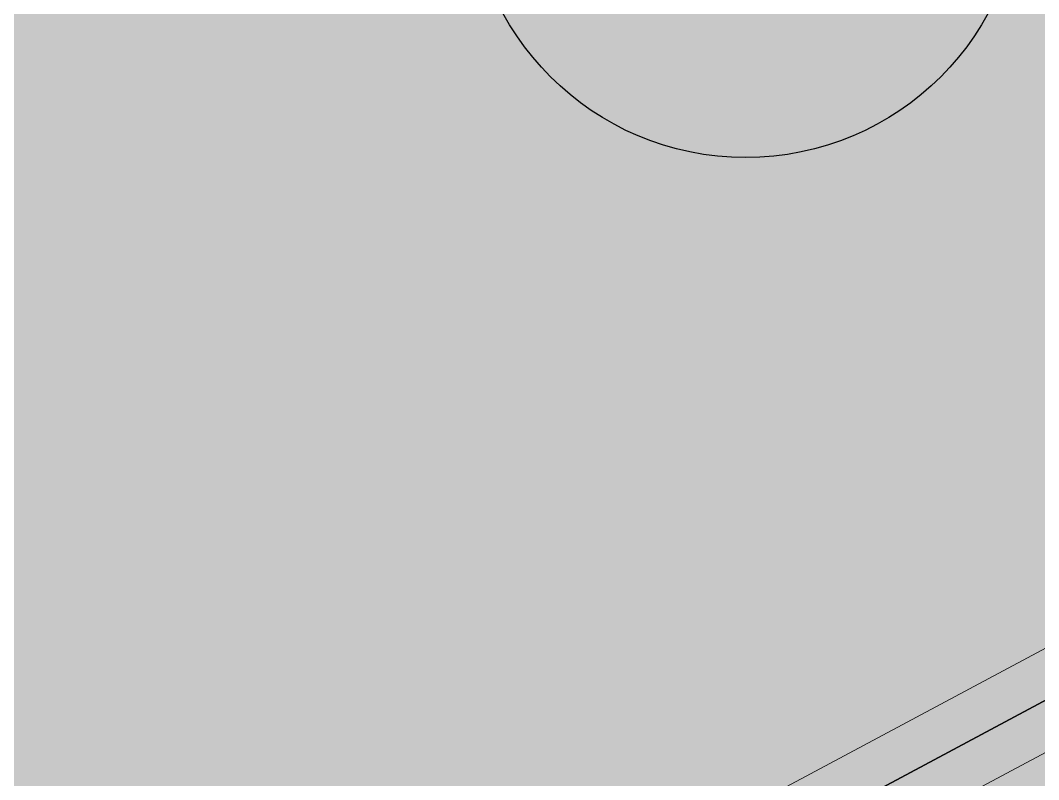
# Model space of a CAD drawing. Header units: millimetres. Extents: x 0 to 224629, y -187555 to 25097.
# Drawn here: x 76977 to 79191, y -176264 to -174612 of the extents above; entities that cross this region are included whole.
import ezdxf

# ---------------------------------------------------------------- set-up
doc = ezdxf.new("R2010")
doc.units = ezdxf.units.MM
doc.linetypes.add('Solid', pattern=[0])
for name, color, linetype, lineweight in [('Inner Walls', 5, 'Solid', 0), ('Studio Apartment', 1, 'Solid', 35), ('Three-Bedroom Apartment', 252, 'Solid', 25)]:
    doc.layers.add(name, color=color, linetype=linetype, lineweight=lineweight)

msp = doc.modelspace()

# ---------------------------------------------------------------- hatches: boundary and pattern name
at = {"layer": 'Studio Apartment', "linetype": 'Solid', "lineweight": 25}
for points in [[(75433, -174283), (81825, -170861), (83176, -173386), (83176, -173386), (81579, -174242), (81577, -174243), (81576, -174244), (81574, -174246), (81574, -174248), (81573, -174249), (81573, -174251), (81574, -174253), (81574, -174255), (81811, -174697), (77026, -177258)], [(77026, -177258), (84299, -173365), (85651, -175891), (85651, -175891), (83833, -176864), (83831, -176865), (83830, -176866), (83829, -176868), (83828, -176870), (83828, -176872), (83828, -176874), (83828, -176876), (83829, -176878), (84065, -177318), (84065, -177318), (78619, -180234)]]:
    msp.add_hatch(color=252, dxfattribs=at).paths.add_polyline_path(points, flags=0)

# ---------------------------------------------------------------- linework, layer by layer
at = {"layer": 'Inner Walls', "color": 47, "linetype": 'Solid', "lineweight": 15}
for p, q in [((77199, -177052), (81676, -174656)), ((81858, -174785), (77293, -177229))]:
    msp.add_line(p, q, dxfattribs=at)
at = {"layer": 'Studio Apartment', "color": 252, "linetype": 'Solid', "lineweight": 25}
for p, q in [((77026, -177258), (84299, -173365)), ((81811, -174697), (77026, -177258))]:
    msp.add_line(p, q, dxfattribs=at)
at = {"layer": 'Three-Bedroom Apartment', "color": 7, "linetype": 'Solid', "lineweight": 25}
msp.add_circle((78554, -174311), 600, dxfattribs=at)

doc.saveas('drawing.dxf')
